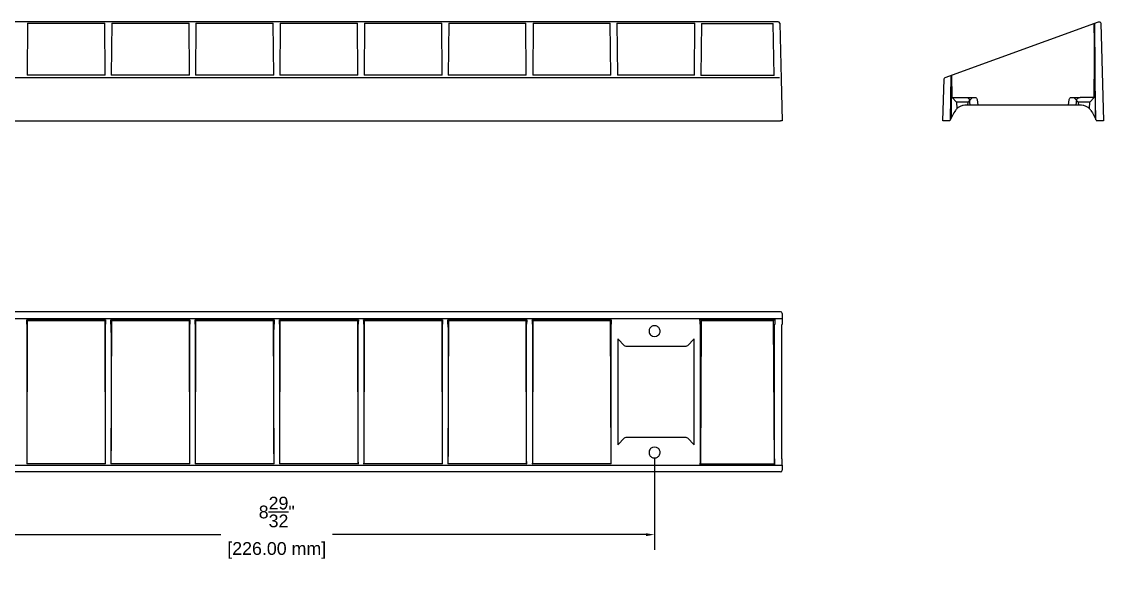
# Model space of a CAD drawing. Header units: inches. Extents: x 1.1 to 22, y 0.6 to 17.8.
# Drawn here: x 9.3 to 22.04, y 0.57 to 7.02 of the extents above; entities that cross this region are included whole.
import ezdxf

# ---------------------------------------------------------------- set-up
doc = ezdxf.new("R2010")
doc.units = ezdxf.units.IN
doc.header["$MEASUREMENT"] = 0
doc.layers.get('Defpoints').update_dxf_attribs({"color": 1})
doc.layers.add('Asymmetric', color=7, linetype='Continuous')
doc.styles.get("Standard").update_dxf_attribs({"font": 'Arial.ttf'})
doc.dimstyles.new('.1 DIM', dxfattribs={"dimscale": 0, "dimtxt": 0.15, "dimasz": 0.1, "dimexe": 0.18, "dimexo": 0.0625, "dimgap": 0.09, "dimtad": 0, "dimtih": 1, "dimtoh": 1, "dimdec": 5, "dimzin": 0, "dimdsep": 46, "dimlunit": 4, "dimtxsty": 'Standard', "dimcen": 0.09, "dimadec": 0, "dimazin": 0, "dimtfac": 1, "dimtdec": 5, "dimtofl": 0, "dimtmove": 0, "dimatfit": 3, "dimfxl": 1, "dimtolj": 1, "dimtzin": 0, "dimarcsym": 0})

# ---------------------------------------------------------------- blocks, each defined once
blk = doc.blocks.new('*D27')
at = {"layer": 'Defpoints', "color": 0, "lineweight": -2, "transparency": 16777216}
for p, q in [((7.856, 1.881), (7.856, 0.797)), ((16.753, 1.881), (16.753, 0.797)), ((7.956, 0.977), (11.647, 0.977)), ((16.653, 0.977), (12.962, 0.977))]:
    blk.add_line(p, q, dxfattribs=at)
at = {"layer": 'Defpoints', "color": 0, "transparency": 16777216}
for p in [(7.856, 1.944), (16.753, 1.944), (7.856, 0.977)]:
    blk.add_point(p, dxfattribs=at)
for points in [[(7.956, 0.994), (7.956, 0.96), (7.856, 0.977)], [(16.653, 0.994), (16.653, 0.96), (16.753, 0.977)]]:
    blk.add_solid(points, dxfattribs=at)
at = {"layer": 'Defpoints', "color": 0, "transparency": 16777216, "char_height": 0.15, "attachment_point": 5}
for s, insert in [('\\A1;8{\\H1x;\\S29/32;}"', (12.304, 1.244)), ('\\A1;[226.00 mm]', (12.304, 0.791))]:
    blk.add_mtext(s, dxfattribs=dict(at, insert=insert))

msp = doc.modelspace()

# ---------------------------------------------------------------- linework, layer by layer
at = {"layer": 'Asymmetric', "linetype": 'Continuous'}
for p, q in [((18.207379, 7.021716), (6.401379, 7.021716)), ((20.175004, 6.363017), (21.981503, 7.020529)), ((9.370877, 7.002564), (9.365533, 6.390205)), ((9.370877, 7.002564), (10.27922, 7.002564)), ((10.284564, 6.390205), (10.27922, 7.002564)), ((10.361034, 7.002564), (10.35569, 6.390205)), ((10.361034, 7.002564), (11.271346, 7.002564)), ((11.27669, 6.390205), (11.271346, 7.002564)), ((11.35316, 7.002564), (11.347816, 6.390205)), ((11.35316, 7.002564), (12.263472, 7.002564)), ((12.268816, 6.390205), (12.263472, 7.002564)), ((12.345286, 7.002564), (12.339942, 6.390205)), ((12.345286, 7.002564), (13.255598, 7.002564)), ((13.260942, 6.390205), (13.255598, 7.002564)), ((13.337412, 7.002564), (13.332068, 6.390205)), ((13.337412, 7.002564), (14.247724, 7.002564)), ((14.253068, 6.390205), (14.247724, 7.002564)), ((14.329538, 7.002564), (14.324194, 6.390205)), ((14.329538, 7.002564), (15.237881, 7.002564)), ((15.243225, 6.390205), (15.237881, 7.002564)), ((15.323633, 7.002564), (15.318289, 6.390205)), ((15.323633, 7.002564), (16.231976, 7.002564)), ((16.23732, 6.390205), (16.231976, 7.002564)), ((16.310706, 7.003686), (17.227186, 7.003686)), ((16.310706, 7.003686), (16.316061, 6.39011)), ((17.221831, 6.39011), (17.227186, 7.003686)), ((17.307444, 7.002008), (17.296741, 6.38881)), ((17.307444, 7.002008), (18.149691, 7.002008)), ((18.160395, 6.38881), (18.149691, 7.002008)), ((18.227058, 7.002546), (18.244275, 6.345034)), ((21.935229, 7.003686), (21.9276, 6.12953)), ((21.950427, 5.867049), (21.930616, 7.002008)), ((21.932144, 7.002564), (21.941897, 5.885031)), ((22.007914, 7.002546), (22.037991, 5.85394)), ((10.284564, 6.390205), (9.365533, 6.390205)), ((11.27669, 6.390205), (10.35569, 6.390205)), ((12.268816, 6.390205), (11.347816, 6.390205)), ((13.260942, 6.390205), (12.339942, 6.390205)), ((14.253068, 6.390205), (13.332068, 6.390205)), ((15.243225, 6.390205), (14.324194, 6.390205)), ((16.23732, 6.390205), (15.318289, 6.390205)), ((17.221831, 6.39011), (16.316061, 6.39011)), ((18.160395, 6.38881), (17.296741, 6.38881)), ((20.236805, 5.869455), (20.24587, 6.38881)), ((20.249702, 6.390205), (20.245309, 5.886815)), ((20.249441, 6.39011), (20.251715, 6.12953)), ((18.224597, 6.358433), (6.384161, 6.358433)), ((18.244275, 6.345034), (18.257135, 5.85394)), ((20.149199, 5.85394), (20.162058, 6.345034)), ((20.251715, 6.12953), (20.422838, 6.12953)), ((20.258631, 6.12953), (20.31046, 6.071942)), ((20.422838, 6.12953), (20.524986, 6.12953)), ((20.444597, 6.071942), (20.496426, 6.12953)), ((21.662203, 6.12953), (21.764352, 6.12953)), ((21.690763, 6.12953), (21.742592, 6.071942)), ((21.9276, 6.12953), (21.764352, 6.12953)), ((21.87673, 6.071942), (21.92813, 6.129053)), ((20.31046, 6.071942), (20.314292, 5.998824)), ((20.377529, 6.071942), (20.31046, 6.071942)), ((20.444597, 6.071942), (20.377529, 6.071942)), ((21.763329, 6.038979), (20.423861, 6.038979)), ((20.44287, 6.038979), (20.444597, 6.071942)), ((20.470545, 6.038979), (20.461884, 6.104373)), ((20.552441, 6.104373), (20.558162, 6.038979)), ((21.629028, 6.038979), (21.634749, 6.104373)), ((21.716644, 6.038979), (21.725306, 6.104373)), ((21.742592, 6.071942), (21.74432, 6.038979)), ((21.809661, 6.071942), (21.742592, 6.071942)), ((21.87673, 6.071942), (21.809661, 6.071942)), ((21.872897, 5.998817), (21.87673, 6.071942)), ((6.371301, 5.85394), (18.237457, 5.85394)), ((18.257135, 5.85394), (18.237457, 5.85394)), ((20.168877, 5.85394), (20.149199, 5.85394)), ((20.229611, 5.85394), (20.168877, 5.85394)), ((22.018313, 5.85394), (21.956355, 5.85394)), ((22.037991, 5.85394), (22.018313, 5.85394)), ((18.237457, 3.604434), (6.371301, 3.604434)), ((18.257135, 3.584756), (18.257135, 3.522797)), ((6.351623, 3.522797), (18.257135, 3.522797)), ((9.370877, 3.498587), (9.361124, 3.50834)), ((9.361124, 3.50834), (10.288972, 3.50834)), ((9.365533, 1.816144), (9.370877, 3.498587)), ((10.27922, 3.498587), (9.370877, 3.498587)), ((10.288972, 3.50834), (10.27922, 3.498587)), ((10.27922, 3.498587), (10.284564, 1.816144)), ((10.351282, 3.50834), (11.281098, 3.50834)), ((10.361034, 3.498587), (10.351282, 3.50834)), ((10.35569, 1.816144), (10.361034, 3.498587)), ((11.271346, 3.498587), (10.361034, 3.498587)), ((11.281098, 3.50834), (11.271346, 3.498587)), ((11.271346, 3.498587), (11.27669, 1.816144)), ((11.35316, 3.498587), (11.343408, 3.50834)), ((11.343408, 3.50834), (12.273224, 3.50834)), ((11.347816, 1.816144), (11.35316, 3.498587)), ((12.263472, 3.498587), (11.35316, 3.498587)), ((12.273224, 3.50834), (12.263472, 3.498587)), ((12.263472, 3.498587), (12.268816, 1.816144)), ((12.345286, 3.498587), (12.335534, 3.50834)), ((12.335534, 3.50834), (13.26535, 3.50834)), ((12.339942, 1.816144), (12.345286, 3.498587)), ((13.255598, 3.498587), (12.345286, 3.498587)), ((13.255598, 3.498587), (13.26535, 3.50834)), ((13.255598, 3.498587), (13.260942, 1.816144)), ((13.32766, 3.50834), (14.257476, 3.50834)), ((13.32766, 3.50834), (13.337412, 3.498587)), ((13.332068, 1.816144), (13.337412, 3.498587)), ((14.247724, 3.498587), (13.337412, 3.498587)), ((14.247724, 3.498587), (14.257476, 3.50834)), ((14.247724, 3.498587), (14.253068, 1.816144)), ((14.319786, 3.50834), (15.247634, 3.50834)), ((14.319786, 3.50834), (14.329538, 3.498587)), ((14.324194, 1.816144), (14.329538, 3.498587)), ((15.237881, 3.498587), (14.329538, 3.498587)), ((15.237881, 3.498587), (15.247634, 3.50834)), ((15.237881, 3.498587), (15.243225, 1.816144)), ((15.31388, 3.50834), (16.241728, 3.50834)), ((15.31388, 3.50834), (15.323633, 3.498587)), ((15.318289, 1.816144), (15.323633, 3.498587)), ((16.231976, 3.498587), (15.323633, 3.498587)), ((16.231976, 3.498587), (16.241728, 3.50834)), ((16.231976, 3.498587), (16.23732, 1.816144)), ((17.287633, 3.51687), (18.169502, 3.51687)), ((17.287633, 3.51687), (17.307444, 3.497059)), ((17.296741, 1.812313), (17.307444, 3.497059)), ((18.149691, 3.497059), (17.307444, 3.497059)), ((18.169502, 3.51687), (18.149691, 3.497059)), ((18.149691, 3.497059), (18.160395, 1.812313)), ((9.362468, 3.329772), (9.362468, 1.990304)), ((10.287629, 1.990304), (10.287629, 3.329772)), ((10.352625, 3.329772), (10.352625, 1.990304)), ((11.279755, 1.990304), (11.279755, 3.329772)), ((11.344751, 3.329772), (11.344751, 1.990304)), ((12.271881, 1.990304), (12.271881, 3.329772)), ((12.336877, 3.329772), (12.336877, 1.990304)), ((13.264007, 1.990304), (13.264007, 3.329772)), ((13.329003, 3.329772), (13.329003, 1.990304)), ((14.256133, 1.990304), (14.256133, 3.329772)), ((14.321129, 3.329772), (14.321129, 1.990304)), ((15.24629, 1.990304), (15.24629, 3.329772)), ((15.315224, 3.329772), (15.315224, 1.990304)), ((16.240385, 1.990304), (16.240385, 3.329772)), ((17.290634, 3.329772), (17.290634, 1.990304)), ((18.166501, 1.990304), (18.166501, 3.329772)), ((18.25229, 1.990304), (18.25229, 3.329772)), ((16.319125, 3.283087), (16.319125, 2.036988)), ((16.3987, 3.203512), (16.319125, 3.283087)), ((17.119779, 3.195471), (16.418113, 3.195471)), ((17.218767, 3.283087), (17.139192, 3.203512)), ((17.218767, 2.036988), (17.218767, 3.283087)), ((16.319125, 2.036988), (16.3987, 2.116563)), ((16.418113, 2.124605), (17.119779, 2.124605)), ((17.139192, 2.116563), (17.218767, 2.036988)), ((6.351623, 1.796053), (18.257135, 1.796053)), ((9.365533, 1.816144), (9.36114, 1.811751)), ((10.288957, 1.811751), (9.36114, 1.811751)), ((9.365533, 1.816144), (10.284564, 1.816144)), ((10.288957, 1.811751), (10.284564, 1.816144)), ((10.35569, 1.816144), (10.351297, 1.811751)), ((11.281083, 1.811751), (10.351297, 1.811751)), ((10.35569, 1.816144), (11.27669, 1.816144)), ((11.281083, 1.811751), (11.27669, 1.816144)), ((11.347816, 1.816144), (11.343423, 1.811751)), ((12.273209, 1.811751), (11.343423, 1.811751)), ((11.347816, 1.816144), (12.268816, 1.816144)), ((12.273209, 1.811751), (12.268816, 1.816144)), ((12.335549, 1.811751), (12.339942, 1.816144)), ((13.265335, 1.811751), (12.335549, 1.811751)), ((12.339942, 1.816144), (13.260942, 1.816144)), ((13.260942, 1.816144), (13.265335, 1.811751)), ((13.327675, 1.811751), (13.332068, 1.816144)), ((14.257461, 1.811751), (13.327675, 1.811751)), ((13.332068, 1.816144), (14.253068, 1.816144)), ((14.253068, 1.816144), (14.257461, 1.811751)), ((14.319801, 1.811751), (14.324194, 1.816144)), ((15.247618, 1.811751), (14.319801, 1.811751)), ((14.324194, 1.816144), (15.243225, 1.816144)), ((15.243225, 1.816144), (15.247618, 1.811751)), ((15.313896, 1.811751), (15.318289, 1.816144)), ((16.241713, 1.811751), (15.313896, 1.811751)), ((15.318289, 1.816144), (16.23732, 1.816144)), ((16.23732, 1.816144), (16.241713, 1.811751)), ((17.287675, 1.803247), (17.296741, 1.812313)), ((18.16946, 1.803247), (17.287675, 1.803247)), ((17.296741, 1.812313), (18.160395, 1.812313)), ((18.16946, 1.803247), (18.160395, 1.812313)), ((18.257135, 1.796053), (18.257135, 1.73532)), ((18.237457, 1.715641), (6.371301, 1.715641))]:
    msp.add_line(p, q, dxfattribs=at)
for centre, radius, start, end in [((18.207379, 7.002031), 0.019685, 1.5, 90), ((16.753198, 3.376104), 0.065341, 225.1601291, 314.8398709), ((16.753198, 1.943971), 0.065341, 45.1600067, 134.8399933)]:
    msp.add_arc(centre, radius, start, end, dxfattribs=at)
at = {"layer": 'Asymmetric', "linetype": 'Continuous', "extrusion": (6.12303e-17, 0, -1)}
for centre, radius, start, end in [((-21.988235, 7.002031), 0.019685, 70, 178.5), ((-20.181737, 6.344519), 0.019685, 1.5, 70), ((-21.100342, 5.474795), 0.93622, 147.5611967, 156.1105402)]:
    msp.add_arc(centre, radius, start, end, dxfattribs=at)
at = {"layer": 'Asymmetric', "linetype": 'Continuous', "extrusion": (0, 0, -1)}
for centre, start, end in [((-20.524986, 6.101971), 90, 175), ((-21.662203, 6.101971), 5, 90)]:
    msp.add_arc(centre, 0.027559, start, end, dxfattribs=at)
at = {"layer": 'Asymmetric', "linetype": 'Continuous', "extrusion": (6.12303e-17, -9.62965e-34, -1)}
msp.add_ellipse((20.423078, 6.101971), major_axis=(-0.038974, 0.00034), ratio=0.707052937, start_param=1.558456238, end_param=3.041986102, dxfattribs=at)
at = {"layer": 'Asymmetric', "linetype": 'Continuous', "extrusion": (6.12303e-17, -4.81482e-34, -1)}
msp.add_ellipse((21.764111, 6.101971), major_axis=(0.038974, 0.00034), ratio=0.707052937, start_param=3.241199205, end_param=4.724729069, dxfattribs=at)
at = {"layer": 'Asymmetric', "linetype": 'Continuous'}
for centre, major_axis, ratio, start_param, end_param in [((18.237443, 3.584742), (0.013929, 0.013929), 0.999315002, 5.49812976, 7.068240854), ((9.357544, 2.666784), (0, -0.93622), 0.008726868, 2.575428719, 2.688015929), ((10.292552, 2.666784), (0, 0.93622), 0.008726868, 0.453576722, 0.566163931), ((10.347702, 2.666784), (0, -0.93622), 0.008726868, 2.575428723, 2.688015932), ((11.284678, 2.666784), (0, 0.93622), 0.008726868, 0.45357672, 0.566163928), ((11.339828, 2.666784), (0, -0.93622), 0.008726868, 2.575428728, 2.688015936), ((12.276804, 2.666784), (0, -0.93622), 0.008726868, 3.59516937, 3.707756577), ((12.331954, 2.666784), (0, -0.93622), 0.008726868, 2.57542873, 2.688015937), ((13.26893, 2.666784), (0, -0.93622), 0.008726868, 3.59516937, 3.707756577), ((13.32408, 2.666784), (0, -0.93622), 0.008726868, 2.575428729, 2.688015937), ((14.261056, 2.666784), (0, -0.936221), 0.008726868, 3.595169366, 3.707756572), ((14.316206, 2.666784), (0, -0.93622), 0.008726868, 2.575428729, 2.688015937), ((15.251214, 2.666784), (0, -0.936221), 0.008726868, 3.595169359, 3.707756563), ((15.3103, 2.666784), (0, -0.93622), 0.008726868, 2.575428728, 2.688015936), ((16.245308, 2.666784), (0, -0.936221), 0.008726868, 3.595169366, 3.707756572), ((17.280787, 2.666784), (0, -0.93622), 0.017455065, 2.575428728, 2.709274947), ((18.176349, 2.666784), (0, 0.93622), 0.017455065, 0.432317708, 0.566163928), ((18.267063, 2.666784), (0, 0.93622), 0.026185922, 0.416949732, 0.566163926), ((18.237443, 1.735333), (-0.013929, 0.013929), 0.999315002, 2.356537107, 3.926648201)]:
    msp.add_ellipse(centre, major_axis=major_axis, ratio=ratio, start_param=start_param, end_param=end_param, dxfattribs=at)
at = {"layer": 'Asymmetric', "linetype": 'Continuous', "extrusion": (0, 0, -1)}
for centre, major_axis, start_param, end_param in [((16.4182, 3.223135), (0.010594, 0.025575), 2.750469266, 3.532716041), ((17.119692, 3.223135), (0.010594, -0.025575), 5.89206192, 6.674308695), ((16.4182, 2.09694), (0.010594, -0.025575), 2.750469266, 3.532716041), ((17.119692, 2.09694), (0.010594, 0.025575), 5.89206192, 6.674308695)]:
    msp.add_ellipse(centre, major_axis=major_axis, ratio=0.995546167, start_param=start_param, end_param=end_param, dxfattribs=at)
at = {"layer": 'Asymmetric', "linetype": 'Continuous'}
for points in [[(21.9276, 6.12953), (21.927587, 6.128101), (21.927587, 6.128102), (21.9276, 6.12953)], [(21.9276, 6.12953), (21.927587, 6.128101), (21.927587, 6.128102), (21.9276, 6.12953)], [(20.296711, 5.976982), (20.271625, 5.937511), (20.248842, 5.896576), (20.229611, 5.85394)], [(9.361927, 1.863154), (9.361672, 1.844586), (9.36141, 1.827313), (9.36114, 1.811751)], [(10.288957, 1.811751), (10.288687, 1.82732), (10.288425, 1.844584), (10.28817, 1.863154)], [(10.352084, 1.863154), (10.351829, 1.844584), (10.351567, 1.82732), (10.351297, 1.811751)], [(11.281083, 1.811751), (11.280813, 1.82732), (11.280551, 1.844584), (11.280296, 1.863154)], [(11.34421, 1.863154), (11.343955, 1.844584), (11.343693, 1.82732), (11.343423, 1.811751)], [(12.273209, 1.811751), (12.272939, 1.82732), (12.272677, 1.844584), (12.272422, 1.863154)], [(12.336336, 1.863154), (12.336081, 1.844584), (12.335819, 1.82732), (12.335549, 1.811751)], [(13.265335, 1.811751), (13.265065, 1.82732), (13.264803, 1.844584), (13.264548, 1.863154)], [(13.328462, 1.863154), (13.328207, 1.844584), (13.327945, 1.82732), (13.327675, 1.811751)], [(14.257461, 1.811751), (14.257191, 1.82732), (14.256929, 1.844584), (14.256674, 1.863154)], [(14.320588, 1.863154), (14.320333, 1.844584), (14.320071, 1.82732), (14.319801, 1.811751)], [(15.247618, 1.811751), (15.247348, 1.827315), (15.247086, 1.844586), (15.246831, 1.863154)], [(15.314683, 1.863154), (15.314428, 1.844584), (15.314166, 1.82732), (15.313896, 1.811751)], [(16.241713, 1.811751), (16.241443, 1.827315), (16.241181, 1.844586), (16.240926, 1.863154)], [(17.289552, 1.863154), (17.288947, 1.841126), (17.288322, 1.820893), (17.287675, 1.803247)], [(18.16946, 1.803247), (18.168813, 1.820898), (18.168188, 1.841127), (18.167583, 1.863154)], [(18.257135, 1.796053), (18.256019, 1.815282), (18.254947, 1.838069), (18.253913, 1.863154)]]:
    msp.add_open_spline(points, degree=3, dxfattribs=at)
for points, knots in [([(20.423861, 6.038979), (20.411486, 6.038979), (20.399321, 6.03773), (20.375413, 6.032718), (20.363528, 6.028883), (20.341253, 6.018654), (20.330724, 6.012239), (20.311641, 5.996512), (20.30338, 5.987476), (20.296711, 5.976982)], [0, 0, 0, 0, 0.25, 0.25, 0.5, 0.5, 0.75, 0.75, 1, 1, 1, 1]), ([(21.890479, 5.976982), (21.883825, 5.987452), (21.875595, 5.996458), (21.86136, 6.008213), (21.85631, 6.011816), (21.845888, 6.018272), (21.840483, 6.021153), (21.823746, 6.028854), (21.811945, 6.032672), (21.78801, 6.037712), (21.77568, 6.038979), (21.763329, 6.038979)], [0, 0, 0, 0, 0.25, 0.25, 0.375, 0.375, 0.5, 0.5, 0.75, 0.75, 1, 1, 1, 1]), ([(9.361927, 3.456922), (9.362018, 3.450267), (9.362097, 3.442036), (9.362199, 3.4278), (9.362231, 3.422749), (9.362287, 3.412327), (9.362312, 3.406922), (9.36238, 3.390185), (9.362413, 3.378385), (9.362457, 3.354451), (9.362468, 3.342122), (9.362468, 3.329772)], [0, 0, 0, 0, 0.25, 0.25, 0.375, 0.375, 0.5, 0.5, 0.75, 0.75, 1, 1, 1, 1]), ([(10.287629, 3.329772), (10.287629, 3.342144), (10.28764, 3.354316), (10.287683, 3.378255), (10.287717, 3.39014), (10.287784, 3.406828), (10.287809, 3.412226), (10.287865, 3.422653), (10.287897, 3.427719), (10.287999, 3.441996), (10.288078, 3.45025), (10.28817, 3.456922)], [0, 0, 0, 0, 0.25, 0.25, 0.5, 0.5, 0.625, 0.625, 0.75, 0.75, 1, 1, 1, 1]), ([(10.352084, 3.456922), (10.352176, 3.450267), (10.352254, 3.442036), (10.352357, 3.4278), (10.352388, 3.422749), (10.352445, 3.412327), (10.35247, 3.406922), (10.352537, 3.390185), (10.35257, 3.378385), (10.352614, 3.354451), (10.352625, 3.342122), (10.352625, 3.329772)], [0, 0, 0, 0, 0.25, 0.25, 0.375, 0.375, 0.5, 0.5, 0.75, 0.75, 1, 1, 1, 1]), ([(11.279755, 3.329772), (11.279755, 3.342144), (11.279766, 3.354316), (11.279809, 3.378255), (11.279843, 3.39014), (11.27991, 3.406828), (11.279935, 3.412226), (11.279991, 3.422653), (11.280023, 3.427719), (11.280125, 3.441996), (11.280204, 3.45025), (11.280296, 3.456922)], [0, 0, 0, 0, 0.25, 0.25, 0.5, 0.5, 0.625, 0.625, 0.75, 0.75, 1, 1, 1, 1]), ([(11.34421, 3.456922), (11.344302, 3.450267), (11.34438, 3.442036), (11.344483, 3.4278), (11.344514, 3.422749), (11.344571, 3.412327), (11.344596, 3.406922), (11.344663, 3.390185), (11.344696, 3.378385), (11.34474, 3.354451), (11.344751, 3.342122), (11.344751, 3.329772)], [0, 0, 0, 0, 0.25, 0.25, 0.375, 0.375, 0.5, 0.5, 0.75, 0.75, 1, 1, 1, 1]), ([(12.271881, 3.329772), (12.271881, 3.342144), (12.271892, 3.354316), (12.271935, 3.378255), (12.271969, 3.39014), (12.272036, 3.406828), (12.272061, 3.412226), (12.272117, 3.422653), (12.272149, 3.427719), (12.272251, 3.441996), (12.27233, 3.45025), (12.272422, 3.456922)], [0, 0, 0, 0, 0.25, 0.25, 0.5, 0.5, 0.625, 0.625, 0.75, 0.75, 1, 1, 1, 1]), ([(12.336336, 3.456922), (12.336428, 3.450267), (12.336506, 3.442036), (12.336609, 3.4278), (12.33664, 3.422749), (12.336697, 3.412327), (12.336722, 3.406922), (12.336789, 3.390185), (12.336822, 3.378385), (12.336866, 3.354451), (12.336877, 3.342122), (12.336877, 3.329772)], [0, 0, 0, 0, 0.25, 0.25, 0.375, 0.375, 0.5, 0.5, 0.75, 0.75, 1, 1, 1, 1]), ([(13.264007, 3.329772), (13.264007, 3.342144), (13.264018, 3.354316), (13.264061, 3.378255), (13.264095, 3.39014), (13.264162, 3.406828), (13.264187, 3.412226), (13.264243, 3.422653), (13.264275, 3.427719), (13.264377, 3.441996), (13.264456, 3.45025), (13.264548, 3.456922)], [0, 0, 0, 0, 0.25, 0.25, 0.5, 0.5, 0.625, 0.625, 0.75, 0.75, 1, 1, 1, 1]), ([(13.328462, 3.456922), (13.328554, 3.450267), (13.328632, 3.442036), (13.328735, 3.4278), (13.328766, 3.422749), (13.328823, 3.412327), (13.328848, 3.406922), (13.328915, 3.390185), (13.328948, 3.378385), (13.328992, 3.354451), (13.329003, 3.342122), (13.329003, 3.329772)], [0, 0, 0, 0, 0.25, 0.25, 0.375, 0.375, 0.5, 0.5, 0.75, 0.75, 1, 1, 1, 1]), ([(14.256133, 3.329772), (14.256133, 3.342144), (14.256144, 3.354316), (14.256187, 3.378255), (14.256221, 3.39014), (14.256288, 3.406828), (14.256313, 3.412226), (14.256369, 3.422653), (14.256401, 3.427719), (14.256503, 3.441996), (14.256582, 3.45025), (14.256674, 3.456922)], [0, 0, 0, 0, 0.25, 0.25, 0.5, 0.5, 0.625, 0.625, 0.75, 0.75, 1, 1, 1, 1]), ([(14.320588, 3.456922), (14.32068, 3.450267), (14.320758, 3.442036), (14.320861, 3.4278), (14.320892, 3.422749), (14.320949, 3.412327), (14.320974, 3.406922), (14.321041, 3.390185), (14.321074, 3.378385), (14.321118, 3.354451), (14.321129, 3.342122), (14.321129, 3.329772)], [0, 0, 0, 0, 0.25, 0.25, 0.375, 0.375, 0.5, 0.5, 0.75, 0.75, 1, 1, 1, 1]), ([(15.24629, 3.329772), (15.24629, 3.342144), (15.246301, 3.354316), (15.246345, 3.378255), (15.246378, 3.39014), (15.246445, 3.406828), (15.24647, 3.412226), (15.246527, 3.422653), (15.246558, 3.427719), (15.246661, 3.441996), (15.24674, 3.45025), (15.246831, 3.456922)], [0, 0, 0, 0, 0.25, 0.25, 0.5, 0.5, 0.625, 0.625, 0.75, 0.75, 1, 1, 1, 1]), ([(15.314683, 3.456922), (15.314774, 3.450267), (15.314853, 3.442036), (15.314955, 3.4278), (15.314987, 3.422749), (15.315043, 3.412327), (15.315068, 3.406922), (15.315136, 3.390185), (15.315169, 3.378385), (15.315213, 3.354451), (15.315224, 3.342122), (15.315224, 3.329772)], [0, 0, 0, 0, 0.25, 0.25, 0.375, 0.375, 0.5, 0.5, 0.75, 0.75, 1, 1, 1, 1]), ([(16.240385, 3.329772), (16.240385, 3.342144), (16.240396, 3.354316), (16.240439, 3.378255), (16.240473, 3.39014), (16.24054, 3.406828), (16.240565, 3.412226), (16.240621, 3.422653), (16.240653, 3.427719), (16.240755, 3.441996), (16.240834, 3.45025), (16.240926, 3.456922)], [0, 0, 0, 0, 0.25, 0.25, 0.5, 0.5, 0.625, 0.625, 0.75, 0.75, 1, 1, 1, 1]), ([(16.799272, 3.329772), (16.804009, 3.334482), (16.807911, 3.339788), (16.814053, 3.35157), (16.816148, 3.357796), (16.818396, 3.370649), (16.81851, 3.377103), (16.816884, 3.389645), (16.815154, 3.39565), (16.810152, 3.406799), (16.806878, 3.411942), (16.799107, 3.42106), (16.794533, 3.425114), (16.784429, 3.431792), (16.778737, 3.434525), (16.766498, 3.438282), (16.759846, 3.439307), (16.746667, 3.439318), (16.740014, 3.438306), (16.727753, 3.434565), (16.722041, 3.431834), (16.706819, 3.421793), (16.698744, 3.412363), (16.691255, 3.395686), (16.689541, 3.389784), (16.687885, 3.377185), (16.687994, 3.370778), (16.690199, 3.357984), (16.692319, 3.351645), (16.698389, 3.339943), (16.702379, 3.33449), (16.707124, 3.329772)], [0, 0, 0, 0, 0.0625, 0.0625, 0.125, 0.125, 0.1875, 0.1875, 0.25, 0.25, 0.3125, 0.3125, 0.375, 0.375, 0.4375, 0.4375, 0.5, 0.5, 0.5625, 0.5625, 0.625, 0.625, 0.75, 0.75, 0.8125, 0.8125, 0.875, 0.875, 0.9375, 0.9375, 1, 1, 1, 1]), ([(17.289552, 3.456922), (17.289735, 3.450267), (17.289892, 3.442037), (17.290097, 3.427801), (17.29016, 3.42275), (17.290273, 3.412328), (17.290323, 3.406924), (17.290458, 3.390186), (17.290524, 3.378386), (17.290612, 3.354452), (17.290634, 3.342123), (17.290634, 3.329772)], [0, 0, 0, 0, 0.25, 0.25, 0.375, 0.375, 0.5, 0.5, 0.75, 0.75, 1, 1, 1, 1]), ([(18.166501, 3.329772), (18.166501, 3.342144), (18.166523, 3.354316), (18.16661, 3.378256), (18.166677, 3.390142), (18.166811, 3.40683), (18.166861, 3.412227), (18.166974, 3.422655), (18.167037, 3.427721), (18.167242, 3.441997), (18.1674, 3.45025), (18.167583, 3.456922)], [0, 0, 0, 0, 0.25, 0.25, 0.5, 0.5, 0.625, 0.625, 0.75, 0.75, 1, 1, 1, 1]), ([(18.25229, 3.329772), (18.25229, 3.342145), (18.252322, 3.354318), (18.252454, 3.378258), (18.252554, 3.390144), (18.252755, 3.406832), (18.25283, 3.41223), (18.252999, 3.422657), (18.253094, 3.427723), (18.253402, 3.441998), (18.253638, 3.450251), (18.253913, 3.456922)], [0, 0, 0, 0, 0.25, 0.25, 0.5, 0.5, 0.625, 0.625, 0.75, 0.75, 1, 1, 1, 1]), ([(9.362468, 1.990304), (9.362468, 1.97793), (9.362457, 1.965766), (9.362413, 1.941858), (9.36238, 1.929975), (9.362291, 1.9077), (9.362235, 1.897171), (9.362097, 1.878085), (9.362018, 1.869824), (9.361927, 1.863154)], [0, 0, 0, 0, 0.25, 0.25, 0.5, 0.5, 0.75, 0.75, 1, 1, 1, 1]), ([(10.28817, 1.863154), (10.288078, 1.869808), (10.288, 1.878037), (10.287897, 1.892268), (10.287866, 1.897321), (10.287809, 1.907743), (10.287784, 1.913147), (10.287717, 1.929879), (10.287684, 1.941687), (10.28764, 1.965623), (10.287629, 1.97795), (10.287629, 1.990304)], [0, 0, 0, 0, 0.25, 0.25, 0.375, 0.375, 0.5, 0.5, 0.75, 0.75, 1, 1, 1, 1]), ([(10.352625, 1.990304), (10.352625, 1.97793), (10.352614, 1.965766), (10.352571, 1.941858), (10.352537, 1.929975), (10.352448, 1.9077), (10.352392, 1.897171), (10.352255, 1.878085), (10.352176, 1.869824), (10.352084, 1.863154)], [0, 0, 0, 0, 0.25, 0.25, 0.5, 0.5, 0.75, 0.75, 1, 1, 1, 1]), ([(11.280296, 1.863154), (11.280204, 1.869808), (11.280126, 1.878037), (11.280023, 1.892268), (11.279992, 1.897321), (11.279935, 1.907743), (11.27991, 1.913147), (11.279843, 1.929879), (11.27981, 1.941687), (11.279766, 1.965623), (11.279755, 1.97795), (11.279755, 1.990304)], [0, 0, 0, 0, 0.25, 0.25, 0.375, 0.375, 0.5, 0.5, 0.75, 0.75, 1, 1, 1, 1]), ([(11.344751, 1.990304), (11.344751, 1.97793), (11.34474, 1.965766), (11.344697, 1.941858), (11.344663, 1.929975), (11.344574, 1.9077), (11.344518, 1.897171), (11.344381, 1.878085), (11.344302, 1.869824), (11.34421, 1.863154)], [0, 0, 0, 0, 0.25, 0.25, 0.5, 0.5, 0.75, 0.75, 1, 1, 1, 1]), ([(12.272422, 1.863154), (12.27233, 1.869808), (12.272252, 1.878037), (12.272149, 1.892268), (12.272118, 1.897321), (12.272061, 1.907743), (12.272036, 1.913147), (12.271969, 1.929879), (12.271936, 1.941687), (12.271892, 1.965623), (12.271881, 1.97795), (12.271881, 1.990304)], [0, 0, 0, 0, 0.25, 0.25, 0.375, 0.375, 0.5, 0.5, 0.75, 0.75, 1, 1, 1, 1]), ([(12.336877, 1.990304), (12.336877, 1.97793), (12.336866, 1.965766), (12.336823, 1.941858), (12.336789, 1.929975), (12.3367, 1.9077), (12.336644, 1.897171), (12.336507, 1.878085), (12.336428, 1.869824), (12.336336, 1.863154)], [0, 0, 0, 0, 0.25, 0.25, 0.5, 0.5, 0.75, 0.75, 1, 1, 1, 1]), ([(13.264548, 1.863154), (13.264456, 1.869808), (13.264378, 1.878037), (13.264275, 1.892268), (13.264244, 1.897321), (13.264187, 1.907743), (13.264162, 1.913147), (13.264095, 1.929879), (13.264062, 1.941687), (13.264018, 1.965623), (13.264007, 1.97795), (13.264007, 1.990304)], [0, 0, 0, 0, 0.25, 0.25, 0.375, 0.375, 0.5, 0.5, 0.75, 0.75, 1, 1, 1, 1]), ([(13.329003, 1.990304), (13.329003, 1.97793), (13.328992, 1.965766), (13.328949, 1.941858), (13.328915, 1.929975), (13.328826, 1.9077), (13.32877, 1.897171), (13.328633, 1.878085), (13.328554, 1.869824), (13.328462, 1.863154)], [0, 0, 0, 0, 0.25, 0.25, 0.5, 0.5, 0.75, 0.75, 1, 1, 1, 1]), ([(14.256674, 1.863154), (14.256582, 1.869808), (14.256504, 1.878037), (14.256401, 1.892268), (14.25637, 1.897321), (14.256313, 1.907743), (14.256288, 1.913147), (14.256221, 1.929879), (14.256188, 1.941687), (14.256144, 1.965623), (14.256133, 1.97795), (14.256133, 1.990304)], [0, 0, 0, 0, 0.25, 0.25, 0.375, 0.375, 0.5, 0.5, 0.75, 0.75, 1, 1, 1, 1]), ([(14.321129, 1.990304), (14.321129, 1.97793), (14.321118, 1.965766), (14.321075, 1.941858), (14.321041, 1.929975), (14.320952, 1.9077), (14.320896, 1.897171), (14.320759, 1.878085), (14.32068, 1.869824), (14.320588, 1.863154)], [0, 0, 0, 0, 0.25, 0.25, 0.5, 0.5, 0.75, 0.75, 1, 1, 1, 1]), ([(15.246831, 1.863154), (15.24674, 1.869808), (15.246661, 1.878037), (15.246559, 1.892268), (15.246527, 1.897321), (15.246471, 1.907743), (15.246446, 1.913147), (15.246379, 1.929879), (15.246345, 1.941687), (15.246301, 1.965623), (15.24629, 1.97795), (15.24629, 1.990304)], [0, 0, 0, 0, 0.25, 0.25, 0.375, 0.375, 0.5, 0.5, 0.75, 0.75, 1, 1, 1, 1]), ([(15.315224, 1.990304), (15.315224, 1.97793), (15.315213, 1.965766), (15.315169, 1.941858), (15.315136, 1.929975), (15.315047, 1.9077), (15.314991, 1.897171), (15.314853, 1.878085), (15.314774, 1.869824), (15.314683, 1.863154)], [0, 0, 0, 0, 0.25, 0.25, 0.5, 0.5, 0.75, 0.75, 1, 1, 1, 1]), ([(16.240926, 1.863154), (16.240834, 1.869808), (16.240756, 1.878037), (16.240653, 1.892268), (16.240622, 1.897321), (16.240565, 1.907743), (16.24054, 1.913147), (16.240473, 1.929879), (16.24044, 1.941687), (16.240396, 1.965623), (16.240385, 1.97795), (16.240385, 1.990304)], [0, 0, 0, 0, 0.25, 0.25, 0.375, 0.375, 0.5, 0.5, 0.75, 0.75, 1, 1, 1, 1]), ([(16.707124, 1.990304), (16.702387, 1.985593), (16.698484, 1.980287), (16.692342, 1.968504), (16.690248, 1.962278), (16.688, 1.949425), (16.687886, 1.942973), (16.689512, 1.930431), (16.691242, 1.924424), (16.696244, 1.913275), (16.699518, 1.908133), (16.707289, 1.899015), (16.711863, 1.894962), (16.721967, 1.888283), (16.727659, 1.88555), (16.7399, 1.881793), (16.746552, 1.880768), (16.759731, 1.880757), (16.766384, 1.881769), (16.778645, 1.885511), (16.784357, 1.888242), (16.79958, 1.898285), (16.807653, 1.907714), (16.815141, 1.924392), (16.816855, 1.930296), (16.81851, 1.942894), (16.818402, 1.949299), (16.816197, 1.962093), (16.814077, 1.968431), (16.808007, 1.980132), (16.804017, 1.985585), (16.799272, 1.990304)], [0, 0, 0, 0, 0.0625, 0.0625, 0.125, 0.125, 0.1875, 0.1875, 0.25, 0.25, 0.3125, 0.3125, 0.375, 0.375, 0.4375, 0.4375, 0.5, 0.5, 0.5625, 0.5625, 0.625, 0.625, 0.75, 0.75, 0.8125, 0.8125, 0.875, 0.875, 0.9375, 0.9375, 1, 1, 1, 1]), ([(17.290634, 1.990304), (17.290634, 1.97793), (17.290613, 1.965765), (17.290525, 1.941857), (17.290458, 1.929973), (17.29028, 1.907698), (17.290168, 1.897169), (17.289893, 1.878085), (17.289735, 1.869823), (17.289552, 1.863154)], [0, 0, 0, 0, 0.25, 0.25, 0.5, 0.5, 0.75, 0.75, 1, 1, 1, 1]), ([(18.167583, 1.863154), (18.1674, 1.869808), (18.167243, 1.878037), (18.167038, 1.892266), (18.166975, 1.89732), (18.166862, 1.907742), (18.166812, 1.913145), (18.166678, 1.929877), (18.166611, 1.941686), (18.166523, 1.965623), (18.166501, 1.97795), (18.166501, 1.990304)], [0, 0, 0, 0, 0.25, 0.25, 0.375, 0.375, 0.5, 0.5, 0.75, 0.75, 1, 1, 1, 1]), ([(18.253913, 1.863154), (18.253639, 1.869807), (18.253403, 1.878035), (18.253095, 1.892264), (18.253001, 1.897318), (18.252832, 1.90774), (18.252756, 1.913143), (18.252555, 1.929875), (18.252455, 1.941684), (18.252323, 1.965622), (18.25229, 1.97795), (18.25229, 1.990304)], [0, 0, 0, 0, 0.25, 0.25, 0.375, 0.375, 0.5, 0.5, 0.75, 0.75, 1, 1, 1, 1])]:
    msp.add_open_spline(points, degree=3, knots=knots, dxfattribs=at)

# ---------------------------------------------------------------- dimensions: what is measured, and where the dimension line sits
at = {"layer": 'Defpoints'}
dim = msp.add_linear_dim(base=(7.85556, 0.976834), p1=(16.753198, 1.943971), p2=(7.85556, 1.943971), dimstyle='.1 DIM', override={"dimscale": 1, "dimpost": '\\X'}, dxfattribs=at)
dim.commit()
dim.dimension.update_dxf_attribs({"geometry": '*D27', "text_midpoint": (12.304379, 0.976834)})

doc.saveas('drawing.dxf')
